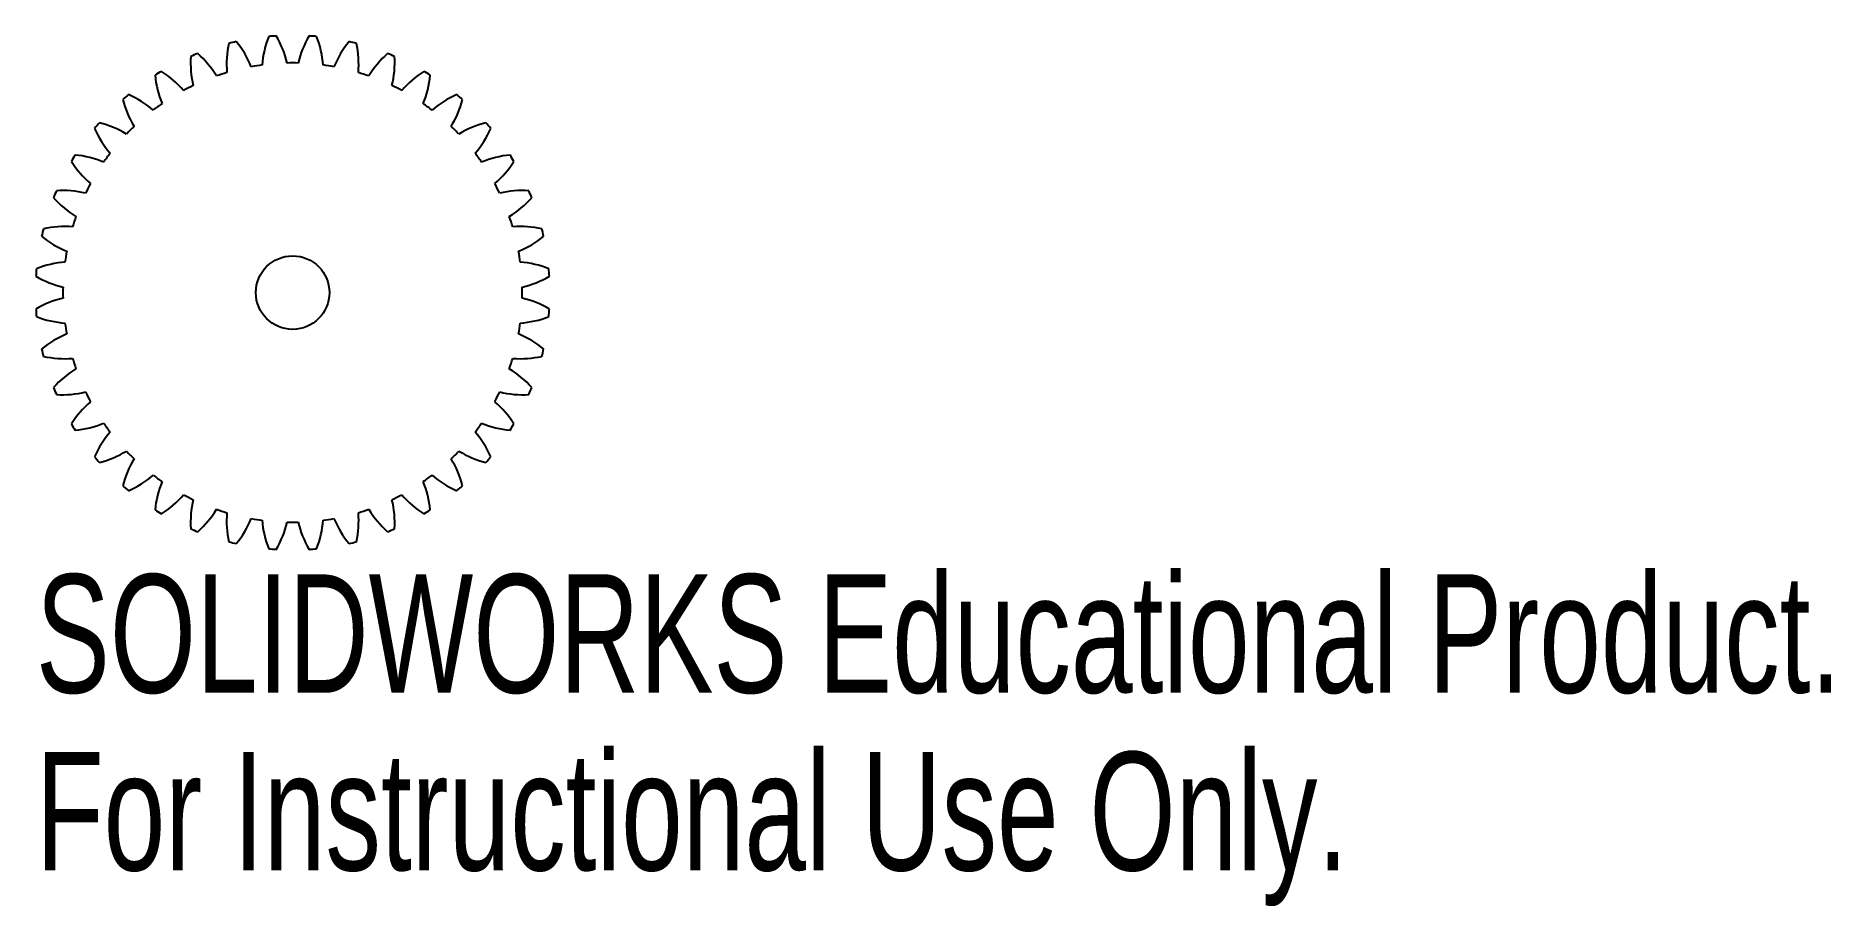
# Model space of a CAD drawing. Header units: millimetres. Extents: x -15.1 to 58.1, y -22.5 to 13.
import ezdxf

# ---------------------------------------------------------------- set-up
doc = ezdxf.new("R2010")
doc.units = ezdxf.units.MM
doc.styles.add('SLDTEXTSTYLE0', font='TXT', dxfattribs={"width": 0.7})

msp = doc.modelspace()

# ---------------------------------------------------------------- linework, layer by layer
at = {"color": 7, "linetype": 'Continuous', "lineweight": 25}
msp.add_circle((-4.645, 2.546), 1.5, dxfattribs=at)
for centre, radius, start, end in [((-3.341, 11.852), 4, 167.48425, 184.64663), ((-4.645, 2.546), 10.5, 102.65914, 104.34086), ((-10.032, 10.246), 4, 22.35337, 39.51575), ((-1.901, 11.533), 4, 158.48425, 175.64663), ((-4.645, 2.546), 10.5, 93.65914, 95.34086), ((-8.761, 10.993), 4, 13.35337, 30.51575), ((-0.529, 10.993), 4, 149.48425, 166.64663), ((-4.645, 2.546), 10.5, 84.65914, 86.34086), ((-7.389, 11.533), 4, 4.35337, 21.51575), ((0.742, 10.246), 4, 140.48425, 157.64663), ((-4.645, 2.546), 10.5, 75.65914, 77.34086), ((-5.949, 11.852), 4, 355.35337, 12.51575), ((-4.812, 11.941), 4, 176.48425, 193.64663), ((-4.645, 2.546), 10.5, 111.65914, 113.34086), ((-11.17, 9.308), 4, 31.35337, 48.51575), ((-4.645, 2.546), 9.374, 97.6294, 100.3706), ((-4.645, 2.546), 9.374, 88.6294, 91.3706), ((-4.645, 2.546), 9.374, 79.6294, 82.3706), ((1.88, 9.308), 4, 131.48425, 148.64663), ((-4.645, 2.546), 10.5, 66.65914, 68.34086), ((-4.477, 11.941), 4, 346.35337, 3.51575), ((-4.645, 2.546), 10.5, 120.65914, 122.34086), ((-6.28, 11.8), 4, 185.48425, 202.64663), ((-12.147, 8.204), 4, 40.35337, 57.51575), ((-4.645, 2.546), 9.374, 115.6294, 118.3706), ((-4.645, 2.546), 9.374, 106.6294, 109.3706), ((-4.645, 2.546), 9.374, 70.6294, 73.3706), ((-4.645, 2.546), 9.374, 61.6294, 64.3706), ((2.858, 8.204), 4, 122.48425, 139.64663), ((-3.009, 11.8), 4, 337.35337, 354.51575), ((-4.645, 2.546), 10.5, 57.65914, 59.34086), ((-4.645, 2.546), 10.5, 129.65914, 131.34086), ((-7.708, 11.43), 4, 194.48425, 211.64663), ((-12.94, 6.961), 4, 49.35337, 66.51575), ((-4.645, 2.546), 9.374, 124.6294, 127.3706), ((-4.645, 2.546), 9.374, 52.6294, 55.3706), ((3.65, 6.961), 4, 113.48425, 130.64663), ((-1.582, 11.43), 4, 328.35337, 345.51575), ((-4.645, 2.546), 10.5, 48.65914, 50.34086), ((-4.645, 2.546), 10.5, 138.65914, 140.34086), ((-9.06, 10.841), 4, 203.48425, 220.64663), ((-13.529, 5.609), 4, 58.35337, 75.51575), ((-4.645, 2.546), 9.374, 133.6294, 136.3706), ((-4.645, 2.546), 9.374, 43.6294, 46.3706), ((4.239, 5.609), 4, 104.48425, 121.64663), ((-0.23, 10.841), 4, 319.35337, 336.51575), ((-4.645, 2.546), 10.5, 39.65914, 41.34086), ((-4.645, 2.546), 10.5, 147.65914, 149.34086), ((-13.898, 4.181), 4, 67.35337, 84.51575), ((-4.645, 2.546), 9.374, 142.6294, 145.3706), ((-4.645, 2.546), 9.374, 34.6294, 37.3706), ((4.609, 4.181), 4, 95.48425, 112.64663), ((-4.645, 2.546), 10.5, 30.65914, 32.34086), ((-10.303, 10.049), 4, 212.48425, 229.64663), ((1.013, 10.049), 4, 310.35337, 327.51575), ((-4.645, 2.546), 10.5, 156.65914, 158.34086), ((-14.04, 2.714), 4, 76.35337, 93.51575), ((-4.645, 2.546), 9.374, 151.6294, 154.3706), ((-4.645, 2.546), 9.374, 25.6294, 28.3706), ((4.751, 2.714), 4, 86.48425, 103.64663), ((-4.645, 2.546), 10.5, 21.65914, 23.34086), ((-11.407, 9.071), 4, 221.48425, 238.64663), ((2.117, 9.071), 4, 301.35337, 318.51575), ((-4.645, 2.546), 10.5, 165.65914, 167.34086), ((-13.951, 1.242), 4, 85.35337, 102.51575), ((-4.645, 2.546), 9.374, 160.6294, 163.3706), ((-4.645, 2.546), 9.374, 16.6294, 19.3706), ((4.661, 1.242), 4, 77.48425, 94.64663), ((-4.645, 2.546), 10.5, 12.65914, 14.34086), ((-12.344, 7.933), 4, 230.48425, 247.64663), ((3.055, 7.933), 4, 292.35337, 309.51575), ((-13.632, -0.198), 4, 94.35337, 111.51575), ((-4.645, 2.546), 9.374, 169.6294, 172.3706), ((-4.645, 2.546), 9.374, 7.6294, 10.3706), ((4.343, -0.198), 4, 68.48425, 85.64663), ((-4.645, 2.546), 10.5, 174.65914, 176.34086), ((-13.092, 6.662), 4, 239.48425, 256.64663), ((3.803, 6.662), 4, 283.35337, 300.51575), ((-4.645, 2.546), 10.5, 3.65914, 5.34086), ((-13.092, -1.57), 4, 103.35337, 120.51575), ((-4.645, 2.546), 9.374, 178.6294, 181.3706), ((-4.645, 2.546), 9.374, 358.6294, 1.3706), ((3.803, -1.57), 4, 59.48425, 76.64663), ((-4.645, 2.546), 10.5, 183.65914, 185.34086), ((-13.632, 5.29), 4, 248.48425, 265.64663), ((4.343, 5.29), 4, 274.35337, 291.51575), ((-4.645, 2.546), 10.5, 354.65914, 356.34086), ((-12.344, -2.841), 4, 112.35337, 129.51575), ((-4.645, 2.546), 9.374, 187.6294, 190.3706), ((-4.645, 2.546), 9.374, 349.6294, 352.3706), ((3.055, -2.841), 4, 50.48425, 67.64663), ((-4.645, 2.546), 10.5, 192.65914, 194.34086), ((-4.645, 2.546), 10.5, 345.65914, 347.34086), ((-13.951, 3.85), 4, 257.48425, 274.64663), ((-11.407, -3.979), 4, 121.35337, 138.51575), ((-4.645, 2.546), 9.374, 196.6294, 199.3706), ((-4.645, 2.546), 9.374, 340.6294, 343.3706), ((2.117, -3.979), 4, 41.48425, 58.64663), ((4.661, 3.85), 4, 265.35337, 282.51575), ((-4.645, 2.546), 10.5, 201.65914, 203.34086), ((-4.645, 2.546), 10.5, 336.65914, 338.34086), ((-14.04, 2.378), 4, 266.48425, 283.64663), ((-10.303, -4.957), 4, 130.35337, 147.51575), ((-4.645, 2.546), 9.374, 205.6294, 208.3706), ((-4.645, 2.546), 9.374, 331.6294, 334.3706), ((1.013, -4.957), 4, 32.48425, 49.64663), ((4.751, 2.378), 4, 256.35337, 273.51575), ((-4.645, 2.546), 10.5, 210.65914, 212.34086), ((-13.898, 0.911), 4, 275.48425, 292.64663), ((-4.645, 2.546), 9.374, 214.6294, 217.3706), ((-4.645, 2.546), 9.374, 322.6294, 325.3706), ((4.609, 0.911), 4, 247.35337, 264.51575), ((-4.645, 2.546), 10.5, 327.65914, 329.34086), ((-9.06, -5.749), 4, 139.35337, 156.51575), ((-0.23, -5.749), 4, 23.48425, 40.64663), ((-4.645, 2.546), 10.5, 219.65914, 221.34086), ((-13.529, -0.517), 4, 284.48425, 301.64663), ((-7.708, -6.338), 4, 148.35337, 165.51575), ((-4.645, 2.546), 9.374, 223.6294, 226.3706), ((-4.645, 2.546), 9.374, 313.6294, 316.3706), ((-1.582, -6.338), 4, 14.48425, 31.64663), ((4.239, -0.517), 4, 238.35337, 255.51575), ((-4.645, 2.546), 10.5, 318.65914, 320.34086), ((-12.94, -1.869), 4, 293.48425, 310.64663), ((-4.645, 2.546), 9.374, 232.6294, 235.3706), ((-4.645, 2.546), 9.374, 304.6294, 307.3706), ((3.65, -1.869), 4, 229.35337, 246.51575), ((-4.645, 2.546), 10.5, 228.65914, 230.34086), ((-6.28, -6.708), 4, 157.35337, 174.51575), ((-12.147, -3.112), 4, 302.48425, 319.64663), ((-4.645, 2.546), 9.374, 241.6294, 244.3706), ((-4.645, 2.546), 9.374, 295.6294, 298.3706), ((2.858, -3.112), 4, 220.35337, 237.51575), ((-3.009, -6.708), 4, 5.48425, 22.64663), ((-4.645, 2.546), 10.5, 309.65914, 311.34086), ((-4.645, 2.546), 10.5, 237.65914, 239.34086), ((-4.812, -6.849), 4, 166.35337, 183.51575), ((-11.17, -4.216), 4, 311.48425, 328.64663), ((-4.645, 2.546), 9.374, 250.6294, 253.3706), ((-3.341, -6.76), 4, 175.35337, 192.51575), ((-5.949, -6.76), 4, 347.48425, 4.64663), ((-4.645, 2.546), 9.374, 286.6294, 289.3706), ((1.88, -4.216), 4, 211.35337, 228.51575), ((-4.477, -6.849), 4, 356.48425, 13.64663), ((-4.645, 2.546), 10.5, 300.65914, 302.34086), ((-4.645, 2.546), 10.5, 246.65914, 248.34086), ((-10.032, -5.154), 4, 320.48425, 337.64663), ((-4.645, 2.546), 9.374, 259.6294, 262.3706), ((-1.901, -6.441), 4, 184.35337, 201.51575), ((-8.761, -5.902), 4, 329.48425, 346.64663), ((-4.645, 2.546), 9.374, 268.6294, 271.3706), ((-0.529, -5.902), 4, 193.35337, 210.51575), ((-7.389, -6.441), 4, 338.48425, 355.64663), ((-4.645, 2.546), 9.374, 277.6294, 280.3706), ((0.742, -5.154), 4, 202.35337, 219.51575), ((-4.645, 2.546), 10.5, 291.65914, 293.34086), ((-4.645, 2.546), 10.5, 255.65914, 257.34086), ((-4.645, 2.546), 10.5, 264.65914, 266.34086), ((-4.645, 2.546), 10.5, 273.65914, 275.34086), ((-4.645, 2.546), 10.5, 282.65914, 284.34086)]:
    msp.add_arc(centre, radius, start, end, dxfattribs=at)

# ---------------------------------------------------------------- texts
at = {"color": 7, "linetype": 'Continuous', "char_height": 4.83362, "attachment_point": 1, "style": 'SLDTEXTSTYLE0'}
for s, insert in [('SOLIDWORKS Educational Product.', (-15.123, -8.952)), ('For Instructional Use Only.', (-15.123, -16.203))]:
    msp.add_mtext(s, dxfattribs=dict(at, insert=insert))

doc.saveas('drawing.dxf')
